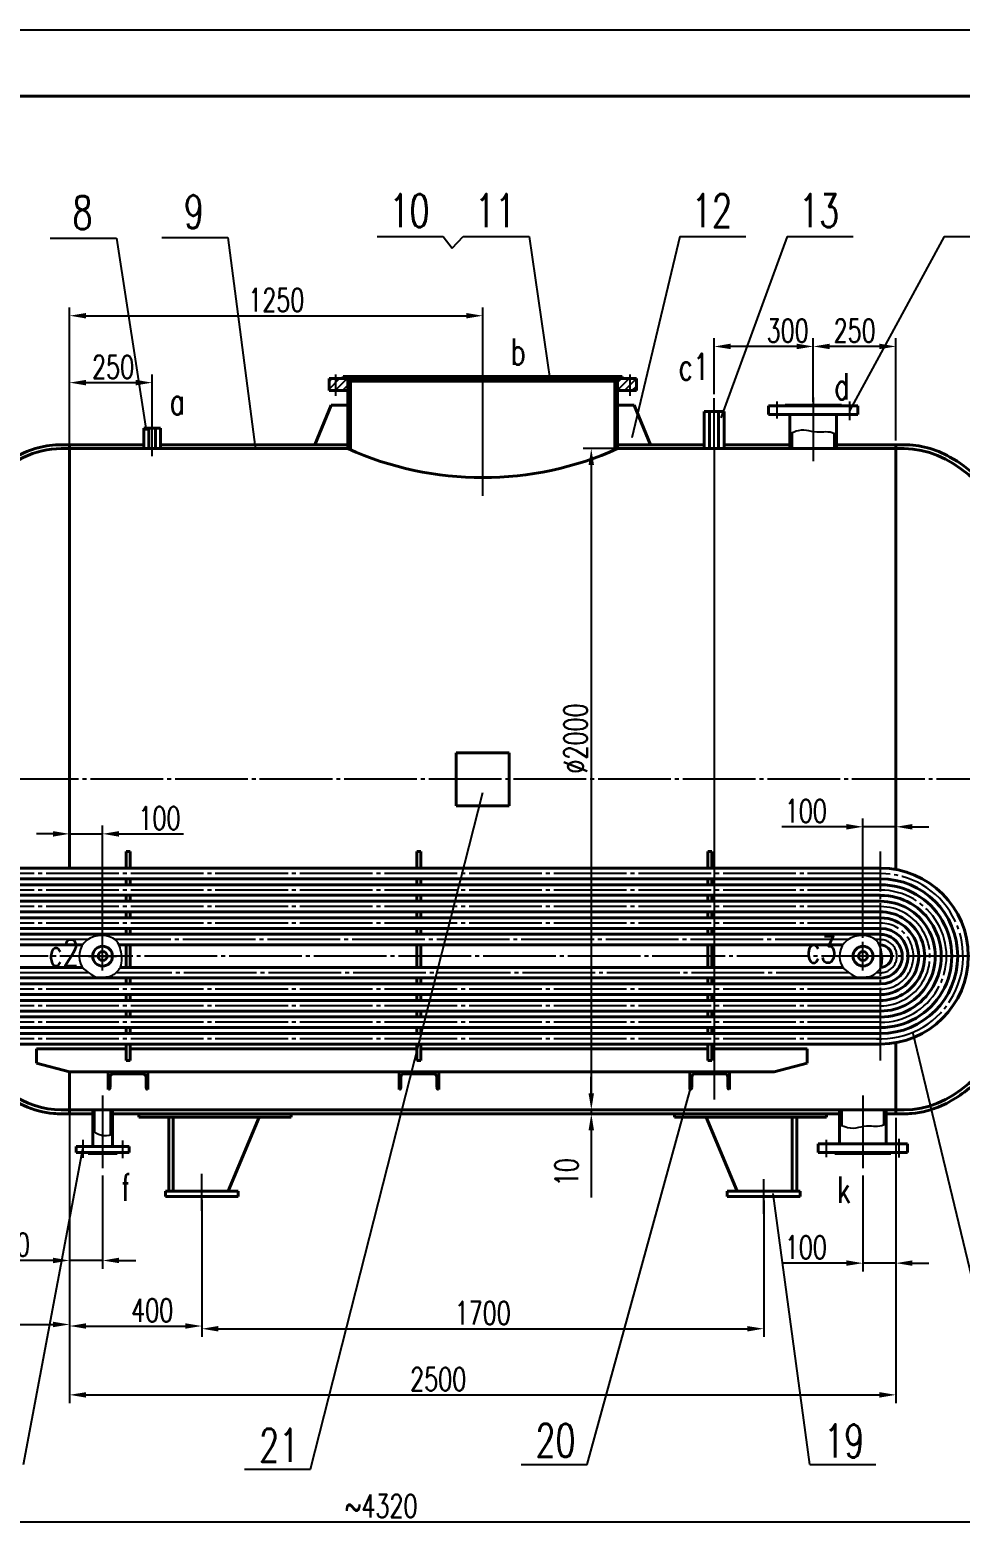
# Model space of a CAD drawing. Header units: millimetres. Extents: x -721 to -127, y -2839 to -2419.
# Drawn here: x -616.6 to -475.9, y -2646.1 to -2419.3 of the extents above; entities that cross this region are included whole.
import ezdxf

# ---------------------------------------------------------------- set-up
doc = ezdxf.new("R2010")
doc.units = ezdxf.units.MM
doc.linetypes.add('JIS_08_11', pattern=[12.8, 11, -0.6, 0.6, -0.6])
for name, color, linetype, lineweight in [('中心线', 4, 'JIS_08_11', 25), ('外壳线', 1, 'Continuous', 40), ('尺寸线', 2, 'Continuous', 25)]:
    doc.layers.add(name, color=color, linetype=linetype, lineweight=lineweight)
doc.styles.get("Standard").update_dxf_attribs({"font": 'romans.shx', "width": 0.707, "height": 3.5, "bigfont": 'hzfs.shx'})
doc.styles.add('文字', font='romans.shx', dxfattribs={"width": 0.707, "height": 4, "bigfont": 'hzfs.shx'})
doc.dimstyles.new('ISO-25', dxfattribs={"dimtxt": 2.5, "dimasz": 2.5, "dimexe": 1.25, "dimexo": 0.625, "dimtad": 1, "dimtxsty": 'Standard', "dimcen": 2.5, "dimadec": 0, "dimazin": 0, "dimtfac": 1, "dimtmove": 0, "dimatfit": 3, "dimfxl": 1, "dimarcsym": 0})
doc.dimstyles.new('ISO-25$0', dxfattribs={"dimtxt": 3.5, "dimasz": 2.5, "dimexe": 1.25, "dimexo": 0.625, "dimgap": 2, "dimtad": 1, "dimtxsty": 'Standard', "dimcen": 2.5, "dimadec": 0, "dimazin": 0, "dimtfac": 1, "dimtmove": 0, "dimatfit": 0, "dimfxl": 1, "dimarcsym": 1})

# ---------------------------------------------------------------- blocks, each defined once
blk = doc.blocks.new('*D467')
at = {"layer": 'Defpoints', "color": 0}
for p in [(-671.09, -2559.33), (-455.1, -2577.58), (-455.1, -2644.87)]:
    blk.add_point(p, dxfattribs=at)
at = {"layer": '尺寸线', "color": 0, "lineweight": -2}
for p, q in [((-671.09, -2559.96), (-671.09, -2646.12)), ((-455.1, -2578.21), (-455.1, -2646.12)), ((-668.59, -2644.87), (-457.6, -2644.87))]:
    blk.add_line(p, q, dxfattribs=at)
at = {"layer": '尺寸线', "color": 0}
for points in [[(-668.59, -2644.45), (-668.59, -2645.29), (-671.09, -2644.87)], [(-457.6, -2644.45), (-457.6, -2645.29), (-455.1, -2644.87)]]:
    blk.add_solid(points, dxfattribs=at)
at = {"layer": '尺寸线', "color": 0, "insert": (-563.47, -2642.49), "char_height": 3.5, "attachment_point": 5}
blk.add_mtext('~4320', dxfattribs=at)
blk = doc.blocks.new('*D468')
at = {"layer": 'Defpoints', "color": 0}
for p in [(-610.59, -2583.18), (-605.59, -2591.88), (-605.59, -2605.36)]:
    blk.add_point(p, dxfattribs=at)
at = {"layer": '尺寸线', "color": 0, "lineweight": -2}
for p, q in [((-610.59, -2583.81), (-610.59, -2606.61)), ((-605.59, -2592.51), (-605.59, -2606.61)), ((-613.09, -2605.36), (-623.4, -2605.36)), ((-605.59, -2605.36), (-610.59, -2605.36)), ((-603.09, -2605.36), (-600.59, -2605.36))]:
    blk.add_line(p, q, dxfattribs=at)
at = {"layer": '尺寸线', "color": 0}
for points in [[(-613.09, -2604.94), (-613.09, -2605.77), (-610.59, -2605.36)], [(-603.09, -2604.94), (-603.09, -2605.77), (-605.59, -2605.36)]]:
    blk.add_solid(points, dxfattribs=at)
at = {"layer": '尺寸线', "color": 0, "insert": (-619.77, -2602.98), "char_height": 3.5, "attachment_point": 5}
blk.add_mtext('100', dxfattribs=at)
blk = doc.blocks.new('*D469')
at = {"layer": 'Defpoints', "color": 0}
for p in [(-610.59, -2583.18), (-590.59, -2595.57), (-590.59, -2615.27)]:
    blk.add_point(p, dxfattribs=at)
at = {"layer": '尺寸线', "color": 0, "lineweight": -2}
for p, q in [((-610.59, -2583.81), (-610.59, -2616.52)), ((-590.59, -2596.2), (-590.59, -2616.52)), ((-608.09, -2615.27), (-593.09, -2615.27))]:
    blk.add_line(p, q, dxfattribs=at)
at = {"layer": '尺寸线', "color": 0}
for points in [[(-608.09, -2614.85), (-608.09, -2615.68), (-610.59, -2615.27)], [(-593.09, -2614.85), (-593.09, -2615.68), (-590.59, -2615.27)]]:
    blk.add_solid(points, dxfattribs=at)
at = {"layer": '尺寸线', "color": 0, "insert": (-598.09, -2612.89), "char_height": 3.5, "attachment_point": 5}
blk.add_mtext('400', dxfattribs=at)
blk = doc.blocks.new('*D455')
at = {"layer": 'Defpoints', "color": 0}
for p in [(-590.59, -2595.88), (-505.59, -2595.68), (-505.59, -2615.68)]:
    blk.add_point(p, dxfattribs=at)
at = {"layer": '尺寸线', "color": 0, "lineweight": -2}
for p, q in [((-590.59, -2596.51), (-590.59, -2616.93)), ((-505.59, -2596.31), (-505.59, -2616.93)), ((-588.09, -2615.68), (-508.09, -2615.68))]:
    blk.add_line(p, q, dxfattribs=at)
at = {"layer": '尺寸线', "color": 0}
for points in [[(-588.09, -2615.27), (-588.09, -2616.1), (-590.59, -2615.68)], [(-508.09, -2615.27), (-508.09, -2616.1), (-505.59, -2615.68)]]:
    blk.add_solid(points, dxfattribs=at)
at = {"layer": '尺寸线', "color": 0, "insert": (-548.09, -2613.31), "char_height": 3.5, "attachment_point": 5}
blk.add_mtext('1700', dxfattribs=at)
blk = doc.blocks.new('*D470')
at = {"layer": 'Defpoints', "color": 0}
for p in [(-598.09, -2472.6), (-598.09, -2479.48), (-610.59, -2481.98)]:
    blk.add_point(p, dxfattribs=at)
at = {"layer": '尺寸线', "color": 0, "lineweight": -2}
for p, q in [((-610.59, -2481.36), (-610.59, -2471.35)), ((-608.09, -2472.6), (-600.59, -2472.6)), ((-598.09, -2478.86), (-598.09, -2471.35))]:
    blk.add_line(p, q, dxfattribs=at)
at = {"layer": '尺寸线', "color": 0}
for points in [[(-608.09, -2472.18), (-608.09, -2473.02), (-610.59, -2472.6)], [(-600.59, -2472.18), (-600.59, -2473.02), (-598.09, -2472.6)]]:
    blk.add_solid(points, dxfattribs=at)
at = {"layer": '尺寸线', "color": 0, "insert": (-604, -2470.23), "char_height": 3.5, "attachment_point": 5}
blk.add_mtext('250', dxfattribs=at)
blk = doc.blocks.new('*D471')
at = {"layer": 'Defpoints', "color": 0}
for p in [(-548.09, -2462.48), (-610.59, -2482.58), (-548.09, -2482.58)]:
    blk.add_point(p, dxfattribs=at)
at = {"layer": '尺寸线', "color": 0, "lineweight": -2}
for p, q in [((-610.59, -2481.96), (-610.59, -2461.23)), ((-548.09, -2481.96), (-548.09, -2461.23)), ((-608.09, -2462.48), (-550.59, -2462.48))]:
    blk.add_line(p, q, dxfattribs=at)
at = {"layer": '尺寸线', "color": 0}
for points in [[(-608.09, -2462.07), (-608.09, -2462.9), (-610.59, -2462.48)], [(-550.59, -2462.07), (-550.59, -2462.9), (-548.09, -2462.48)]]:
    blk.add_solid(points, dxfattribs=at)
at = {"layer": '尺寸线', "color": 0, "insert": (-579.32, -2460.11), "char_height": 3.5, "attachment_point": 5}
blk.add_mtext('1250', dxfattribs=at)
blk = doc.blocks.new('*D472')
at = {"layer": 'Defpoints', "color": 0}
for p in [(-498.09, -2467.13), (-498.09, -2476.13), (-485.59, -2481.98)]:
    blk.add_point(p, dxfattribs=at)
at = {"layer": '尺寸线', "color": 0, "lineweight": -2}
for p, q in [((-498.09, -2475.51), (-498.09, -2465.88)), ((-488.09, -2467.13), (-495.59, -2467.13)), ((-485.59, -2481.36), (-485.59, -2465.88))]:
    blk.add_line(p, q, dxfattribs=at)
at = {"layer": '尺寸线', "color": 0}
for points in [[(-495.59, -2466.71), (-495.59, -2467.54), (-498.09, -2467.13)], [(-488.09, -2466.71), (-488.09, -2467.54), (-485.59, -2467.13)]]:
    blk.add_solid(points, dxfattribs=at)
at = {"layer": '尺寸线', "color": 0, "insert": (-491.84, -2464.75), "char_height": 3.5, "attachment_point": 5}
blk.add_mtext('250', dxfattribs=at)
blk = doc.blocks.new('*D473')
at = {"layer": 'Defpoints', "color": 0}
for p in [(-513.09, -2467.13), (-498.09, -2469.42), (-513.09, -2474.95)]:
    blk.add_point(p, dxfattribs=at)
at = {"layer": '尺寸线', "color": 0, "lineweight": -2}
for p, q in [((-513.09, -2474.33), (-513.09, -2465.88)), ((-500.59, -2467.13), (-510.59, -2467.13)), ((-498.09, -2468.8), (-498.09, -2465.88))]:
    blk.add_line(p, q, dxfattribs=at)
at = {"layer": '尺寸线', "color": 0}
for points in [[(-510.59, -2466.71), (-510.59, -2467.54), (-513.09, -2467.13)], [(-500.59, -2466.71), (-500.59, -2467.54), (-498.09, -2467.13)]]:
    blk.add_solid(points, dxfattribs=at)
at = {"layer": '尺寸线', "color": 0, "insert": (-501.96, -2464.75), "char_height": 3.5, "attachment_point": 5}
blk.add_mtext('300', dxfattribs=at)
blk = doc.blocks.new('*D456')
at = {"layer": 'Defpoints', "color": 0}
for p in [(-645.29, -2580.08), (-610.59, -2580.08), (-610.59, -2615.04)]:
    blk.add_point(p, dxfattribs=at)
at = {"layer": '尺寸线', "color": 0, "lineweight": -2}
for p, q in [((-645.29, -2580.71), (-645.29, -2616.29)), ((-610.59, -2580.71), (-610.59, -2616.29)), ((-642.79, -2615.04), (-613.09, -2615.04))]:
    blk.add_line(p, q, dxfattribs=at)
at = {"layer": '尺寸线', "color": 0}
for points in [[(-642.79, -2614.62), (-642.79, -2615.45), (-645.29, -2615.04)], [(-613.09, -2614.62), (-613.09, -2615.45), (-610.59, -2615.04)]]:
    blk.add_solid(points, dxfattribs=at)
at = {"layer": '尺寸线', "color": 0, "insert": (-627.94, -2612.66), "char_height": 3.5, "attachment_point": 5}
blk.add_mtext('700', dxfattribs=at)
blk = doc.blocks.new('*D480')
at = {"layer": 'Defpoints', "color": 0}
for p in [(-610.59, -2583.18), (-485.59, -2583.18), (-485.59, -2625.68)]:
    blk.add_point(p, dxfattribs=at)
at = {"layer": '尺寸线', "color": 0, "lineweight": -2}
for p, q in [((-610.59, -2583.81), (-610.59, -2626.93)), ((-485.59, -2583.81), (-485.59, -2626.93)), ((-608.09, -2625.68), (-488.09, -2625.68))]:
    blk.add_line(p, q, dxfattribs=at)
at = {"layer": '尺寸线', "color": 0}
for points in [[(-608.09, -2625.27), (-608.09, -2626.1), (-610.59, -2625.68)], [(-488.09, -2625.27), (-488.09, -2626.1), (-485.59, -2625.68)]]:
    blk.add_solid(points, dxfattribs=at)
at = {"layer": '尺寸线', "color": 0, "insert": (-554.83, -2623.31), "char_height": 3.5, "attachment_point": 5}
blk.add_mtext('2500', dxfattribs=at)
blk = doc.blocks.new('*D461')
at = {"layer": 'Defpoints', "color": 0}
for p in [(-527.69, -2482.58), (-534.15, -2582.58), (-531.67, -2582.58)]:
    blk.add_point(p, dxfattribs=at)
at = {"layer": '尺寸线', "color": 0, "lineweight": -2}
for p, q in [((-528.32, -2482.58), (-532.92, -2482.58)), ((-531.67, -2485.08), (-531.67, -2580.08)), ((-533.53, -2582.58), (-530.42, -2582.58))]:
    blk.add_line(p, q, dxfattribs=at)
at = {"layer": '尺寸线', "color": 0}
for points in [[(-532.09, -2485.08), (-531.26, -2485.08), (-531.67, -2482.58)], [(-532.09, -2580.08), (-531.26, -2580.08), (-531.67, -2582.58)]]:
    blk.add_solid(points, dxfattribs=at)
at = {"layer": '尺寸线', "color": 0, "insert": (-534.05, -2526.42), "char_height": 3.5, "attachment_point": 5, "rotation": 90}
blk.add_mtext('%%C2000', dxfattribs=at)
blk = doc.blocks.new('*D490')
at = {"layer": 'Defpoints', "color": 0}
for p in [(-531.67, -2582.58), (-531.67, -2583.18), (-531.67, -2583.18)]:
    blk.add_point(p, dxfattribs=at)
at = {"layer": '尺寸线', "color": 0, "lineweight": -2}
for p, q in [((-531.67, -2580.08), (-531.67, -2577.58)), ((-532.3, -2582.58), (-532.92, -2582.58)), ((-532.3, -2583.18), (-532.92, -2583.18)), ((-531.67, -2582.58), (-531.67, -2583.18)), ((-531.67, -2585.68), (-531.67, -2595.84))]:
    blk.add_line(p, q, dxfattribs=at)
at = {"layer": '尺寸线', "color": 0}
for points in [[(-532.09, -2580.08), (-531.26, -2580.08), (-531.67, -2582.58)], [(-532.09, -2585.68), (-531.26, -2585.68), (-531.67, -2583.18)]]:
    blk.add_solid(points, dxfattribs=at)
at = {"layer": '尺寸线', "color": 0, "insert": (-535.42, -2592.01), "char_height": 3.5, "attachment_point": 5, "rotation": 90}
blk.add_mtext('10', dxfattribs=at)
blk = doc.blocks.new('*D463')
at = {"layer": 'Defpoints', "color": 0}
for p in [(-485.59, -2583.18), (-490.59, -2591.88), (-490.59, -2605.76)]:
    blk.add_point(p, dxfattribs=at)
at = {"layer": '尺寸线', "color": 0, "lineweight": -2}
for p, q in [((-485.59, -2583.81), (-485.59, -2607.01)), ((-490.59, -2592.51), (-490.59, -2607.01)), ((-493.09, -2605.76), (-502.85, -2605.76)), ((-485.59, -2605.76), (-490.59, -2605.76)), ((-483.09, -2605.76), (-480.59, -2605.76))]:
    blk.add_line(p, q, dxfattribs=at)
at = {"layer": '尺寸线', "color": 0}
for points in [[(-493.09, -2605.34), (-493.09, -2606.17), (-490.59, -2605.76)], [(-483.09, -2605.34), (-483.09, -2606.17), (-485.59, -2605.76)]]:
    blk.add_solid(points, dxfattribs=at)
at = {"layer": '尺寸线', "color": 0, "insert": (-499.22, -2603.38), "char_height": 3.5, "attachment_point": 5}
blk.add_mtext('100', dxfattribs=at)
blk = doc.blocks.new('*D464')
at = {"layer": 'Defpoints', "color": 0}
for p in [(-605.62, -2540.84), (-610.59, -2546.03), (-605.62, -2557.83)]:
    blk.add_point(p, dxfattribs=at)
at = {"layer": '尺寸线', "color": 0, "lineweight": -2}
for p, q in [((-610.59, -2545.41), (-610.59, -2539.59)), ((-605.62, -2557.21), (-605.62, -2539.59)), ((-613.09, -2540.84), (-615.59, -2540.84)), ((-610.59, -2540.84), (-605.62, -2540.84)), ((-603.12, -2540.84), (-593.36, -2540.84))]:
    blk.add_line(p, q, dxfattribs=at)
at = {"layer": '尺寸线', "color": 0}
for points in [[(-613.09, -2540.43), (-613.09, -2541.26), (-610.59, -2540.84)], [(-603.12, -2540.43), (-603.12, -2541.26), (-605.62, -2540.84)]]:
    blk.add_solid(points, dxfattribs=at)
at = {"layer": '尺寸线', "color": 0, "insert": (-596.99, -2538.47), "char_height": 3.5, "attachment_point": 5}
blk.add_mtext('100', dxfattribs=at)
blk = doc.blocks.new('*D465')
at = {"layer": 'Defpoints', "color": 0}
for p in [(-490.59, -2539.77), (-485.59, -2546.24), (-490.59, -2557.17)]:
    blk.add_point(p, dxfattribs=at)
at = {"layer": '尺寸线', "color": 0, "lineweight": -2}
for p, q in [((-493.09, -2539.77), (-502.85, -2539.77)), ((-490.59, -2556.55), (-490.59, -2538.52)), ((-485.59, -2539.77), (-490.59, -2539.77)), ((-485.59, -2545.62), (-485.59, -2538.52)), ((-483.09, -2539.77), (-480.59, -2539.77))]:
    blk.add_line(p, q, dxfattribs=at)
at = {"layer": '尺寸线', "color": 0}
for points in [[(-493.09, -2539.35), (-493.09, -2540.19), (-490.59, -2539.77)], [(-483.09, -2539.35), (-483.09, -2540.19), (-485.59, -2539.77)]]:
    blk.add_solid(points, dxfattribs=at)
at = {"layer": '尺寸线', "color": 0, "insert": (-499.22, -2537.39), "char_height": 3.5, "attachment_point": 5}
blk.add_mtext('100', dxfattribs=at)

msp = doc.modelspace()

# ---------------------------------------------------------------- hatches: boundary and pattern name
at = {"layer": '尺寸线'}
h = msp.add_hatch(dxfattribs=at)
h.set_pattern_fill('ANSI31', color=256, scale=0.25, style=0)
h.set_pattern_definition([(45, (645.8758, -1767.1204), (-0.561266, 0.561266), [])])
h.paths.add_polyline_path([(-571.344, -2473.783), (-570.344, -2473.783), (-570.344, -2471.983), (-571.344, -2471.983)])
h.paths.add_polyline_path([(-570.344, -2473.783), (-568.494, -2473.783), (-568.494, -2471.983), (-570.344, -2471.983)])
h.paths.add_polyline_path([(-525.844, -2473.783), (-525.844, -2471.983), (-527.694, -2471.983), (-527.694, -2473.783)])
h.paths.add_polyline_path([(-524.844, -2471.983), (-525.844, -2471.983), (-525.844, -2473.783), (-524.844, -2473.783)])
h = msp.add_hatch(dxfattribs=at)
h.set_pattern_fill('ANSI31', color=256, scale=0.1, angle=90, style=0)
h.set_pattern_definition([(135, (645.8758, -1767.12042), (-0.2245064, -0.2245064), [])])
h.paths.add_polyline_path([(-568.094, -2471.983), (-568.094, -2471.683), (-569.194, -2471.683), (-569.194, -2471.983)])
h.paths.add_polyline_path([(-526.994, -2471.983), (-526.994, -2471.683), (-528.094, -2471.683), (-528.094, -2471.983)])

# ---------------------------------------------------------------- linework, layer by layer
at = {"layer": '中心线'}
for p, q in [((-548.094, -2489.699), (-548.094, -2469.759)), ((-570.344, -2471.366), (-570.344, -2474.621)), ((-525.844, -2471.366), (-525.844, -2474.621)), ((-498.094, -2474.842), (-498.094, -2484.463)), ((-513.094, -2482.583), (-513.094, -2474.951)), ((-503.594, -2475.447), (-503.594, -2478.048)), ((-492.594, -2475.447), (-492.594, -2478.285)), ((-598.094, -2483.709), (-598.094, -2478.215)), ((-598.094, -2482.583), (-598.094, -2482.583)), ((-455.636, -2532.583), (-639.759, -2532.583)), ((-487.944, -2575.133), (-487.944, -2543.533)), ((-487.944, -2546.833), (-648.094, -2546.833)), ((-487.944, -2549.333), (-648.094, -2549.333)), ((-487.944, -2551.833), (-648.094, -2551.833)), ((-487.944, -2554.333), (-648.094, -2554.333)), ((-607.883, -2556.833), (-648.094, -2556.833)), ((-605.619, -2561.496), (-605.619, -2557.17)), ((-492.859, -2556.833), (-603.707, -2556.833)), ((-490.594, -2561.496), (-490.594, -2557.17)), ((-487.944, -2556.833), (-488.683, -2556.833)), ((-485.794, -2556.833), (-485.799, -2556.833)), ((-473.038, -2559.333), (-674.615, -2559.333)), ((-607.73, -2559.333), (-603.508, -2559.333)), ((-607.726, -2561.833), (-648.094, -2561.833)), ((-492.701, -2561.833), (-603.541, -2561.833)), ((-487.944, -2561.833), (-488.516, -2561.833)), ((-487.944, -2564.333), (-648.094, -2564.333)), ((-487.944, -2566.833), (-648.094, -2566.833)), ((-487.944, -2569.333), (-648.094, -2569.333)), ((-487.944, -2571.833), (-648.094, -2571.833)), ((-605.594, -2580.417), (-605.594, -2591.883)), ((-490.594, -2580.417), (-490.594, -2591.883)), ((-608.594, -2587.127), (-608.594, -2589.852)), ((-602.594, -2587.233), (-602.594, -2589.874)), ((-496.094, -2589.72), (-496.094, -2587.118)), ((-485.094, -2589.802), (-485.094, -2586.964)), ((-590.594, -2597.51), (-590.594, -2592.256)), ((-590.594, -2597.854), (-590.594, -2592.6)), ((-505.594, -2598.31), (-505.594, -2593.056))]:
    msp.add_line(p, q, dxfattribs=at)
for radius, start in [(12.507, 267.2157), (10, 269.99497), (7.5, 269.99497), (5, 269.99384), (2.5, 269.98806)]:
    msp.add_arc((-487.944, -2559.341), radius, start, 90, dxfattribs=at)
at = {"layer": '外壳线'}
for p, q in [((-695.688, -2429.271), (-136.688, -2429.271)), ((-571.344, -2471.983), (-548.094, -2471.983)), ((-571.344, -2473.783), (-571.344, -2471.983)), ((-569.194, -2471.683), (-548.094, -2471.683)), ((-569.194, -2471.983), (-569.194, -2471.683)), ((-568.494, -2482.583), (-568.494, -2471.983)), ((-568.494, -2472.383), (-548.094, -2472.383)), ((-568.094, -2482.762), (-568.094, -2471.683)), ((-526.994, -2471.683), (-548.094, -2471.683)), ((-524.844, -2471.983), (-548.094, -2471.983)), ((-527.694, -2472.383), (-548.094, -2472.383)), ((-528.094, -2471.683), (-528.094, -2482.762)), ((-527.694, -2471.983), (-527.694, -2482.583)), ((-526.994, -2471.983), (-526.994, -2471.683)), ((-524.844, -2473.783), (-524.844, -2471.983)), ((-568.494, -2473.783), (-571.344, -2473.783)), ((-527.694, -2473.783), (-524.844, -2473.783)), ((-573.494, -2481.983), (-570.994, -2475.983)), ((-568.494, -2475.983), (-570.994, -2475.983)), ((-527.694, -2475.983), (-525.194, -2475.983)), ((-522.694, -2481.983), (-525.194, -2475.983)), ((-514.594, -2482.583), (-514.594, -2476.983)), ((-514.594, -2476.983), (-511.594, -2476.983)), ((-513.769, -2482.583), (-513.769, -2476.983)), ((-512.419, -2482.583), (-512.419, -2476.983)), ((-511.594, -2476.983), (-511.594, -2482.583)), ((-491.344, -2476.133), (-504.844, -2476.133)), ((-504.844, -2476.133), (-504.844, -2477.433)), ((-502.344, -2475.983), (-502.344, -2476.133)), ((-493.844, -2475.983), (-502.344, -2475.983)), ((-493.844, -2475.983), (-493.844, -2476.133)), ((-491.344, -2476.133), (-491.344, -2477.433)), ((-491.344, -2477.433), (-504.844, -2477.433)), ((-501.619, -2477.433), (-501.619, -2482.583)), ((-494.569, -2477.433), (-494.569, -2482.583)), ((-599.344, -2482.583), (-599.344, -2479.483)), ((-599.344, -2479.483), (-596.844, -2479.483)), ((-598.594, -2482.583), (-598.594, -2479.483)), ((-597.594, -2482.583), (-597.594, -2479.483)), ((-596.844, -2479.483), (-596.844, -2482.583)), ((-501.319, -2480.201), (-501.319, -2482.583)), ((-494.869, -2480.347), (-494.869, -2482.583)), ((-599.344, -2481.983), (-611.844, -2481.983)), ((-568.494, -2482.583), (-611.844, -2482.583)), ((-610.594, -2481.983), (-610.594, -2546.033)), ((-568.494, -2481.983), (-596.844, -2481.983)), ((-514.594, -2481.983), (-527.694, -2481.983)), ((-484.344, -2482.583), (-527.694, -2482.583)), ((-501.619, -2481.983), (-511.594, -2481.983)), ((-484.344, -2481.983), (-494.569, -2481.983)), ((-485.594, -2481.983), (-485.594, -2546.243)), ((-552.094, -2536.583), (-552.094, -2528.583)), ((-552.094, -2528.583), (-544.094, -2528.583)), ((-544.094, -2528.583), (-544.094, -2536.583)), ((-544.094, -2536.583), (-552.094, -2536.583)), ((-601.444, -2543.533), (-602.044, -2543.533)), ((-602.044, -2543.533), (-602.044, -2546.033)), ((-601.444, -2543.533), (-601.444, -2546.033)), ((-557.444, -2543.533), (-558.044, -2543.533)), ((-558.044, -2543.533), (-558.044, -2546.033)), ((-557.444, -2543.533), (-557.444, -2546.033)), ((-513.444, -2543.533), (-514.044, -2543.533)), ((-514.044, -2543.533), (-514.044, -2546.033)), ((-513.444, -2543.533), (-513.444, -2546.033)), ((-487.944, -2546.033), (-648.094, -2546.033)), ((-487.944, -2547.633), (-648.094, -2547.633)), ((-487.944, -2548.533), (-648.094, -2548.533)), ((-602.044, -2547.633), (-602.044, -2548.533)), ((-601.444, -2547.633), (-601.444, -2548.533)), ((-558.044, -2547.633), (-558.044, -2548.533)), ((-557.444, -2547.633), (-557.444, -2548.533)), ((-514.044, -2547.633), (-514.044, -2548.533)), ((-513.444, -2547.633), (-513.444, -2548.533)), ((-487.944, -2550.133), (-648.094, -2550.133)), ((-487.944, -2551.033), (-648.094, -2551.033)), ((-602.044, -2550.133), (-602.044, -2551.033)), ((-601.444, -2550.133), (-601.444, -2551.033)), ((-558.044, -2550.133), (-558.044, -2551.033)), ((-557.444, -2550.133), (-557.444, -2551.033)), ((-514.044, -2550.133), (-514.044, -2551.033)), ((-513.444, -2550.133), (-513.444, -2551.033)), ((-487.944, -2552.633), (-648.094, -2552.633)), ((-487.944, -2553.533), (-648.094, -2553.533)), ((-602.044, -2552.633), (-602.044, -2553.533)), ((-601.444, -2552.633), (-601.444, -2553.533)), ((-558.044, -2552.633), (-558.044, -2553.533)), ((-557.444, -2552.633), (-557.444, -2553.533)), ((-514.044, -2552.633), (-514.044, -2553.533)), ((-513.444, -2552.633), (-513.444, -2553.533)), ((-487.944, -2555.133), (-648.094, -2555.133)), ((-487.944, -2556.033), (-648.094, -2556.033)), ((-602.044, -2555.133), (-602.044, -2556.033)), ((-601.444, -2555.133), (-601.444, -2556.033)), ((-558.044, -2555.133), (-558.044, -2556.033)), ((-557.444, -2555.133), (-557.444, -2556.033)), ((-514.044, -2555.133), (-514.044, -2556.033)), ((-513.444, -2555.133), (-513.444, -2556.033)), ((-608.648, -2557.633), (-648.094, -2557.633)), ((-493.623, -2557.633), (-603.123, -2557.633)), ((-602.044, -2557.633), (-602.044, -2561.033)), ((-601.444, -2557.633), (-601.444, -2561.033)), ((-558.044, -2557.633), (-558.044, -2561.033)), ((-557.444, -2557.633), (-557.444, -2561.033)), ((-514.044, -2557.633), (-514.044, -2561.033)), ((-513.444, -2557.633), (-513.444, -2561.033)), ((-487.944, -2557.633), (-488.099, -2557.633)), ((-608.615, -2561.033), (-648.094, -2561.033)), ((-493.59, -2561.033), (-602.926, -2561.033)), ((-487.944, -2562.633), (-648.094, -2562.633)), ((-602.044, -2562.633), (-602.044, -2563.533)), ((-601.444, -2562.633), (-601.444, -2563.533)), ((-558.044, -2562.633), (-558.044, -2563.533)), ((-557.444, -2562.633), (-557.444, -2563.533)), ((-514.044, -2562.633), (-514.044, -2563.533)), ((-513.444, -2562.633), (-513.444, -2563.533)), ((-487.944, -2563.533), (-648.094, -2563.533)), ((-487.944, -2565.133), (-648.094, -2565.133)), ((-602.044, -2565.133), (-602.044, -2566.033)), ((-601.444, -2565.133), (-601.444, -2566.033)), ((-558.044, -2565.133), (-558.044, -2566.033)), ((-557.444, -2565.133), (-557.444, -2566.033)), ((-514.044, -2565.133), (-514.044, -2566.033)), ((-513.444, -2565.133), (-513.444, -2566.033)), ((-487.944, -2566.033), (-648.094, -2566.033)), ((-487.944, -2567.633), (-648.094, -2567.633)), ((-602.044, -2567.633), (-602.044, -2568.533)), ((-601.444, -2567.633), (-601.444, -2568.533)), ((-558.044, -2567.633), (-558.044, -2568.533)), ((-557.444, -2567.633), (-557.444, -2568.533)), ((-514.044, -2567.633), (-514.044, -2568.533)), ((-513.444, -2567.633), (-513.444, -2568.533)), ((-605.744, -2568.533), (-648.094, -2568.533)), ((-605.744, -2570.133), (-648.094, -2570.133)), ((-487.944, -2568.533), (-605.744, -2568.533)), ((-487.944, -2570.133), (-605.744, -2570.133)), ((-602.044, -2570.133), (-602.044, -2571.033)), ((-601.444, -2570.133), (-601.444, -2571.033)), ((-558.044, -2570.133), (-558.044, -2571.033)), ((-557.444, -2570.133), (-557.444, -2571.033)), ((-514.044, -2570.133), (-514.044, -2571.033)), ((-513.444, -2570.133), (-513.444, -2571.033)), ((-572.494, -2571.033), (-648.094, -2571.033)), ((-487.944, -2571.033), (-572.494, -2571.033)), ((-485.594, -2572.424), (-485.594, -2583.183)), ((-487.944, -2572.633), (-648.094, -2572.633)), ((-615.594, -2573.333), (-602.044, -2573.333)), ((-615.594, -2573.333), (-615.594, -2575.494)), ((-602.044, -2572.633), (-602.044, -2575.133)), ((-601.444, -2572.633), (-601.444, -2575.133)), ((-601.444, -2573.333), (-558.044, -2573.333)), ((-558.044, -2572.633), (-558.044, -2575.133)), ((-557.444, -2572.633), (-557.444, -2575.133)), ((-557.444, -2573.333), (-514.044, -2573.333)), ((-514.044, -2572.633), (-514.044, -2575.133)), ((-513.444, -2572.633), (-513.444, -2575.133)), ((-513.444, -2573.333), (-498.994, -2573.333)), ((-498.994, -2575.494), (-498.994, -2573.333)), ((-610.594, -2576.833), (-615.594, -2575.494)), ((-610.594, -2576.833), (-503.994, -2576.833)), ((-610.594, -2576.833), (-610.594, -2583.183)), ((-604.744, -2579.483), (-604.744, -2576.833)), ((-604.744, -2576.833), (-598.744, -2576.833)), ((-601.444, -2575.133), (-602.044, -2575.133)), ((-598.744, -2576.833), (-598.744, -2579.483)), ((-560.744, -2579.483), (-560.744, -2576.833)), ((-560.744, -2576.833), (-554.744, -2576.833)), ((-557.444, -2575.133), (-558.044, -2575.133)), ((-554.744, -2576.833), (-554.744, -2579.483)), ((-510.744, -2576.833), (-516.744, -2576.833)), ((-516.744, -2576.833), (-516.744, -2579.483)), ((-513.444, -2575.133), (-514.044, -2575.133)), ((-510.744, -2579.483), (-510.744, -2576.833)), ((-503.994, -2576.833), (-498.994, -2575.494)), ((-604.469, -2577.658), (-604.469, -2579.208)), ((-599.569, -2577.108), (-603.919, -2577.108)), ((-599.019, -2579.208), (-599.019, -2577.658)), ((-560.469, -2577.658), (-560.469, -2579.208)), ((-555.569, -2577.108), (-559.919, -2577.108)), ((-555.019, -2579.208), (-555.019, -2577.658)), ((-516.469, -2579.208), (-516.469, -2577.658)), ((-515.919, -2577.108), (-511.569, -2577.108)), ((-511.019, -2577.658), (-511.019, -2579.208)), ((-604.744, -2579.483), (-604.744, -2579.483)), ((-598.744, -2579.483), (-598.744, -2579.483)), ((-560.744, -2579.483), (-560.744, -2579.483)), ((-554.744, -2579.483), (-554.744, -2579.483)), ((-516.744, -2579.483), (-516.744, -2579.483)), ((-510.744, -2579.483), (-510.744, -2579.483)), ((-484.344, -2582.583), (-611.844, -2582.583)), ((-607.094, -2583.183), (-611.844, -2583.183)), ((-607.094, -2582.583), (-607.094, -2588.133)), ((-606.844, -2582.583), (-606.844, -2585.912)), ((-604.344, -2582.583), (-604.344, -2586.387)), ((-604.094, -2588.133), (-604.094, -2582.583)), ((-494.119, -2583.183), (-604.094, -2583.183)), ((-600.094, -2583.683), (-600.094, -2583.183)), ((-600.094, -2583.183), (-577.094, -2583.183)), ((-600.094, -2583.683), (-577.094, -2583.683)), ((-595.594, -2583.683), (-595.594, -2594.883)), ((-594.894, -2583.683), (-594.894, -2594.883)), ((-586.594, -2594.883), (-581.894, -2583.683)), ((-577.094, -2583.683), (-577.094, -2583.183)), ((-519.094, -2583.683), (-519.094, -2583.183)), ((-496.094, -2583.183), (-519.094, -2583.183)), ((-496.094, -2583.683), (-519.094, -2583.683)), ((-509.594, -2594.883), (-514.294, -2583.683)), ((-501.294, -2583.683), (-501.294, -2594.883)), ((-500.594, -2583.683), (-500.594, -2594.883)), ((-496.094, -2583.683), (-496.094, -2583.183)), ((-494.119, -2587.733), (-494.119, -2582.583)), ((-493.819, -2584.966), (-493.819, -2582.583)), ((-487.369, -2584.82), (-487.369, -2582.583)), ((-487.069, -2587.733), (-487.069, -2582.583)), ((-484.344, -2583.183), (-487.069, -2583.183)), ((-601.594, -2588.133), (-609.594, -2588.133)), ((-609.594, -2589.033), (-609.594, -2588.133)), ((-601.594, -2589.033), (-601.594, -2588.133)), ((-483.844, -2587.733), (-497.344, -2587.733)), ((-497.344, -2589.033), (-497.344, -2587.733)), ((-483.844, -2589.033), (-483.844, -2587.733)), ((-601.594, -2589.033), (-609.594, -2589.033)), ((-601.594, -2589.033), (-609.594, -2589.033)), ((-607.794, -2589.183), (-607.794, -2589.033)), ((-603.394, -2589.183), (-607.794, -2589.183)), ((-603.394, -2589.183), (-603.394, -2589.033)), ((-483.844, -2589.033), (-497.344, -2589.033)), ((-494.844, -2589.183), (-494.844, -2589.033)), ((-486.344, -2589.183), (-494.844, -2589.183)), ((-486.344, -2589.183), (-486.344, -2589.033)), ((-585.094, -2594.883), (-596.094, -2594.883)), ((-596.094, -2594.883), (-596.094, -2595.683)), ((-585.094, -2594.883), (-585.094, -2595.683)), ((-511.094, -2594.883), (-500.094, -2594.883)), ((-511.094, -2594.883), (-511.094, -2595.683)), ((-500.094, -2594.883), (-500.094, -2595.683)), ((-596.094, -2595.683), (-585.094, -2595.683)), ((-500.094, -2595.683), (-511.094, -2595.683))]:
    msp.add_line(p, q, dxfattribs=at)
for centre, radius in [((-605.594, -2559.333), 1.5), ((-605.594, -2559.333), 0.68), ((-490.569, -2559.333), 1.5), ((-490.569, -2559.333), 0.68)]:
    msp.add_circle(centre, radius, dxfattribs=at)
for centre, radius, start, end in [((-548.094, -2437.345), 49.625, 245.72711, 294.27289), ((-487.944, -2559.333), 13.3, 270, 90), ((-487.944, -2559.341), 10.8, 269.99522, 90), ((-487.944, -2559.333), 11.7, 270, 90), ((-487.944, -2559.341), 9.2, 269.99468, 90), ((-487.944, -2559.341), 8.3, 269.99522, 90), ((-487.944, -2559.341), 6.7, 269.99468, 90), ((-487.944, -2559.341), 5.8, 270, 90), ((-487.944, -2559.341), 3.3, 269.98961, 90), ((-487.944, -2559.341), 4.2, 270, 90), ((-487.944, -2559.341), 1.7, 270, 90), ((-604.744, -2579.208), 0.275, 270, 0), ((-603.919, -2577.658), 0.55, 90, 180), ((-599.569, -2577.658), 0.55, 0, 90), ((-598.744, -2579.208), 0.275, 180, 270), ((-560.744, -2579.208), 0.275, 270, 0), ((-559.919, -2577.658), 0.55, 90, 180), ((-555.569, -2577.658), 0.55, 0, 90), ((-554.744, -2579.208), 0.275, 180, 270), ((-516.744, -2579.208), 0.275, 270, 0), ((-515.919, -2577.658), 0.55, 90, 180), ((-511.569, -2577.658), 0.55, 0, 90), ((-510.744, -2579.208), 0.275, 180, 270)]:
    msp.add_arc(centre, radius, start, end, dxfattribs=at)
for start_param, end_param in [(3.1415927, 4.9847436), (5.6413528, 6.2831853)]:
    msp.add_ellipse((-611.844, -2532.583), major_axis=(0, -50), ratio=0.5, start_param=start_param, end_param=end_param, dxfattribs=at)
at = {"layer": '外壳线', "extrusion": (0, 0, -1)}
msp.add_ellipse((-484.344, -2532.583), major_axis=(0, -50), ratio=0.5, start_param=3.1415927, end_param=6.2831853, dxfattribs=at)
at = {"layer": '外壳线'}
for points, knots in [([(-611.844, -2481.983), (-613.017, -2481.983), (-614.191, -2482.141), (-616.508, -2482.768), (-617.652, -2483.236), (-620.979, -2485.068), (-623.086, -2486.862), (-626.97, -2491.456), (-628.748, -2494.257), (-631.868, -2500.674), (-633.209, -2504.29), (-635.37, -2512.089), (-636.189, -2516.272), (-637.25, -2524.917), (-637.491, -2529.379), (-637.405, -2536.343), (-637.279, -2538.854), (-637.06, -2541.333)], [3.1415927, 3.1415927, 3.1415927, 3.1415927, 3.2759459, 3.2759459, 3.4102991, 3.4102991, 3.6756636, 3.6756636, 3.9410281, 3.9410281, 4.2063926, 4.2063926, 4.4717571, 4.4717571, 4.7371216, 4.7371216, 4.8872247, 4.8872247, 4.8872247, 4.8872247]), ([(-484.344, -2481.983), (-483.171, -2481.983), (-481.998, -2482.141), (-479.68, -2482.768), (-478.536, -2483.236), (-475.973, -2484.648), (-474.572, -2485.69), (-473.232, -2486.958)], [3.14159265, 3.14159265, 3.14159265, 3.14159265, 3.27594587, 3.27594587, 3.4102991, 3.4102991, 3.5838403, 3.5838403, 3.5838403, 3.5838403]), ([(-623.836, -2577.333), (-621.86, -2579.394), (-619.735, -2580.95), (-616.042, -2582.596), (-614.52, -2582.999), (-612.608, -2583.167), (-612.226, -2583.183), (-611.844, -2583.183)], [5.80253546, 5.80253546, 5.80253546, 5.80253546, 6.06394409, 6.06394409, 6.23947248, 6.23947248, 6.28318531, 6.28318531, 6.28318531, 6.28318531]), ([(-473.232, -2578.208), (-474.954, -2579.838), (-476.777, -2581.094), (-480.147, -2582.596), (-481.668, -2582.999), (-483.581, -2583.167), (-483.962, -2583.183), (-484.344, -2583.183)], [5.84093054, 5.84093054, 5.84093054, 5.84093054, 6.06394409, 6.06394409, 6.23947248, 6.23947248, 6.28318531, 6.28318531, 6.28318531, 6.28318531])]:
    msp.add_open_spline(points, degree=3, knots=knots, dxfattribs=at)
at = {"layer": '尺寸线'}
for p, q in [((-720.688, -2419.271), (-126.688, -2419.271)), ((-613.507, -2450.776), (-603.507, -2450.776)), ((-603.507, -2450.776), (-598.98, -2479.857)), ((-596.638, -2450.644), (-586.638, -2450.644)), ((-586.638, -2450.644), (-582.496, -2482.348)), ((-564.056, -2450.481), (-554.056, -2450.481)), ((-554.056, -2450.481), (-552.718, -2452.265)), ((-552.718, -2452.265), (-551.056, -2450.481)), ((-551.056, -2450.481), (-541.056, -2450.481)), ((-541.056, -2450.481), (-537.894, -2472.383)), ((-518.282, -2450.481), (-525.547, -2480.939)), ((-518.282, -2450.481), (-508.282, -2450.481)), ((-502.065, -2450.481), (-512.054, -2477.939)), ((-502.065, -2450.481), (-492.065, -2450.481)), ((-478.3, -2450.481), (-492.594, -2476.866)), ((-478.3, -2450.481), (-468.3, -2450.481)), ((-513.094, -2482.583), (-513.094, -2580.998)), ((-574.12, -2636.934), (-548.094, -2534.598)), ((-467.327, -2636.199), (-483.017, -2570.837)), ((-532.295, -2636.199), (-516.615, -2579.208)), ((-617.556, -2636.199), (-608.594, -2588.49)), ((-498.626, -2636.199), (-504.18, -2595.224)), ((-584.12, -2636.934), (-574.12, -2636.934)), ((-542.295, -2636.199), (-532.295, -2636.199)), ((-498.626, -2636.199), (-488.626, -2636.199))]:
    msp.add_line(p, q, dxfattribs=at)
for points, knots in [([(-494.569, -2480.547), (-495.419, -2479.877), (-498.094, -2480.488), (-499.292, -2479.379), (-501.2, -2480.146), (-501.619, -2480.327)], [4.4291117, 4.4291117, 4.4291117, 4.4291117, 7.952696, 14.6075743, 16.5162591, 16.5162591, 16.5162591, 16.5162591]), ([(-608.375, -2561.283), (-609.415, -2560.378), (-609.23, -2556.113), (-603.86, -2555.928), (-602.752, -2558.284), (-602.46, -2560.889), (-604.108, -2562.42), (-604.991, -2562.488), (-606.052, -2562.517), (-606.849, -2562.697), (-608.375, -2561.283)], [1.099464, 1.099464, 1.099464, 1.099464, 4.4345777, 8.4266799, 10.8340544, 13.450235, 15.2571344, 16.970423, 17.1722927, 18.2007781, 18.2007781, 18.2007781, 18.2007781]), ([(-493.351, -2561.283), (-494.39, -2560.378), (-494.205, -2556.113), (-488.835, -2555.928), (-487.728, -2558.284), (-487.436, -2560.889), (-489.083, -2562.42), (-489.966, -2562.488), (-491.028, -2562.517), (-491.824, -2562.697), (-493.351, -2561.283)], [1.099464, 1.099464, 1.099464, 1.099464, 4.4345777, 8.4266799, 10.8340544, 13.450235, 15.2571344, 16.970423, 17.1722927, 18.2007781, 18.2007781, 18.2007781, 18.2007781]), ([(-604.094, -2586.302), (-604.878, -2586.587), (-605.627, -2586.523), (-606.349, -2586.311), (-607.094, -2585.722)], [4.1117854, 4.1117854, 4.1117854, 4.1117854, 6.3143665, 8.6803302, 8.6803302, 8.6803302, 8.6803302]), ([(-487.069, -2584.62), (-487.919, -2585.289), (-490.594, -2584.679), (-491.792, -2585.787), (-493.7, -2585.021), (-494.119, -2584.839)], [4.4291117, 4.4291117, 4.4291117, 4.4291117, 7.952696, 14.6075743, 16.5162591, 16.5162591, 16.5162591, 16.5162591])]:
    msp.add_open_spline(points, degree=3, knots=knots, dxfattribs=at)

# ---------------------------------------------------------------- texts
at = {"layer": '尺寸线', "char_height": 5, "attachment_point": 5}
for s, insert, width in [('8', (-608.638, -2446.889), 10), ('9', (-591.77, -2446.757), 10), ('10', (-559.188, -2446.594), 10), ('11', (-546.188, -2446.594), 10), ('12', (-513.414, -2446.594), 10), ('13', (-497.197, -2446.594), 10), ('21', (-578.897, -2633.301), 11.85318), ('20', (-537.073, -2632.566), 11.85318), ('19', (-493.404, -2632.658), 11.85318)]:
    msp.add_mtext(s, dxfattribs=dict(at, insert=insert, width=width))
at = {"layer": '尺寸线', "char_height": 4, "attachment_point": 1, "style": '文字'}
for s, insert, width in [('b', (-543.897, -2465.908), 3.13148), ('c1', (-518.476, -2468.201), 3.13148), ('d', (-494.922, -2471.149), 3.13148), ('a', (-595.453, -2473.436), 2.44211), ('c3', (-499.195, -2556.322), 3.13148), ('c2', (-613.78, -2556.796), 3.13148), ('f', (-602.791, -2592.327), 3.13148), ('k', (-494.497, -2592.661), 3.13148)]:
    msp.add_mtext(s, dxfattribs=dict(at, insert=insert, width=width))

# ---------------------------------------------------------------- dimensions: what is measured, and where the dimension line sits
at = {"layer": '尺寸线'}
for base, p1, p2, text, picture, middle in [((-548.094, -2462.483), (-610.594, -2482.583), (-548.094, -2482.583), '1250', '*D471', (-579.317, -2462.483)), ((-513.094, -2467.126), (-498.094, -2469.424), (-513.094, -2474.951), '300', '*D473', (-501.962, -2467.126)), ((-598.094, -2472.601), (-610.594, -2481.983), (-598.094, -2479.483), '250', '*D470', (-604.001, -2472.601)), ((-490.594, -2539.768), (-485.594, -2546.243), (-490.594, -2557.17), '100', '*D465', (-499.224, -2539.768)), ((-605.619, -2540.842), (-610.594, -2546.033), (-605.619, -2557.834), '100', '*D464', (-596.989, -2540.842)), ((-455.095, -2644.869), (-671.094, -2559.333), (-455.095, -2577.583), '~4320', '*D467', (-563.475, -2644.869)), ((-605.594, -2605.358), (-610.594, -2583.183), (-605.594, -2591.883), '100', '*D468', (-619.773, -2605.358)), ((-590.594, -2615.267), (-610.594, -2583.183), (-590.594, -2595.571), '400', '*D469', (-598.094, -2615.267)), ((-485.594, -2625.683), (-610.594, -2583.183), (-485.594, -2583.183), '2500', '*D480', (-554.828, -2625.683)), ((-490.594, -2605.755), (-485.594, -2583.183), (-490.594, -2591.883), '100', '*D463', (-499.224, -2605.755))]:
    dim = msp.add_linear_dim(base=base, p1=p1, p2=p2, text=text, dimstyle='ISO-25', dxfattribs=at)
    dim.commit()
    dim.dimension.update_dxf_attribs({"geometry": picture, "text_midpoint": middle, "dimtype": 160})
for base, p1, p2, text, picture, middle in [((-498.094, -2467.126), (-485.594, -2481.983), (-498.094, -2476.133), '250', '*D472', (-491.844, -2464.751)), ((-610.594, -2615.038), (-645.294, -2580.083), (-610.594, -2580.083), '700', '*D456', (-627.944, -2612.663)), ((-505.594, -2615.683), (-590.594, -2595.883), (-505.594, -2595.683), '1700', '*D455', (-548.094, -2613.308))]:
    dim = msp.add_linear_dim(base=base, p1=p1, p2=p2, text=text, dimstyle='ISO-25', dxfattribs=at)
    dim.commit()
    dim.dimension.update_dxf_attribs({"geometry": picture, "text_midpoint": middle})
for base, p1, p2, text, dimstyle, picture, middle in [((-531.674, -2582.583), (-527.694, -2482.583), (-534.155, -2582.583), '%%C2000', 'ISO-25', '*D461', (-531.674, -2526.416)), ((-531.674, -2583.183), (-531.674, -2582.583), (-531.674, -2583.183), '10', 'ISO-25$0', '*D490', (-531.674, -2592.01))]:
    dim = msp.add_linear_dim(base=base, p1=p1, p2=p2, angle=90, text=text, dimstyle=dimstyle, dxfattribs=at)
    dim.commit()
    dim.dimension.update_dxf_attribs({"geometry": picture, "text_midpoint": middle, "dimtype": 160})

doc.saveas('drawing.dxf')
